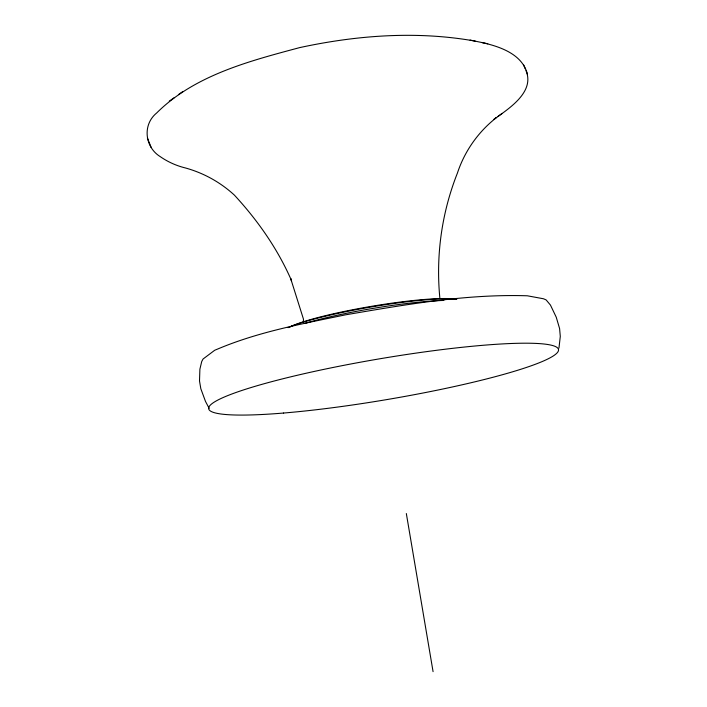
<?xml version="1.0" encoding="UTF-8"?>
<svg xmlns="http://www.w3.org/2000/svg" width="707" height="707" viewBox="0 0 707 707"><rect width="100%" height="100%" fill="white"/><g stroke="black" fill="none" stroke-linecap="round" stroke-linejoin="round"><path stroke-width="1.06" d="M303.365 322.268L303.462 319.131L290.665 278.496L291.549 280.67C277.718 248.952 257.834 220.522 234.424 195.15C220.487 182.326 203.704 173.003 185.446 167.966C176.397 165.765 167.78 161.885 160.144 156.565C144.811 147.065 142.222 124.759 156.671 112.987C194.584 75.207 249.368 61.076 299.635 47.616C357.106 35.173 417.121 30.719 475.254 41.13M558.963 348.074L560.289 336.399L559.599 328.561L556.259 317.24L550.453 305.079L546.122 299.909L543.489 298.769L527.334 295.791C466.275 293.838 405.659 304.611 345.688 314.801C302.331 323.815 258.214 331.83 217.243 349.214L214.734 350.239L203.059 359.015L201.707 361.569L199.895 369.195L199.507 380.949L200.823 388.717L205.498 401.426L209.157 408.346M502.217 113.394C481.237 127.755 465.356 148.894 457.429 173.056C441.751 212.657 435.759 255.395 439.825 297.788M494.166 119.138L495.952 117.857L494.175 119.147M497.728 116.682C511.815 106.518 534.554 90.726 525.964 70.541M169.273 101.154L174.002 97.831M178.42 94.623L182.857 91.503M482.165 42.606C500.141 46.627 522.579 54.271 527.484 74.403M470.058 40.06L487.777 43.772M147.401 138.086L151.201 147.516M523.684 64.973L525.195 68.8M406.331 513.538L433.073 671.65M304.655 323.452A94.508 11.029 -9.6 0 1 443.855 300.44M288.067 327.65A93.501 10.905 -9.6 0 1 371.157 306.979A93.501 10.905 -9.6 0 1 456.687 299.079M289.976 326.908A89.55 10.446 -9.6 0 1 373.923 305.919A89.55 10.446 -9.6 0 1 456.678 299.308M283.587 413.038A177.386 20.697 -9.6 0 0 557.903 351.856A177.386 20.697 -9.6 0 0 309.304 372.527A177.386 20.697 -9.6 0 0 283.587 413.038"/></g></svg>
